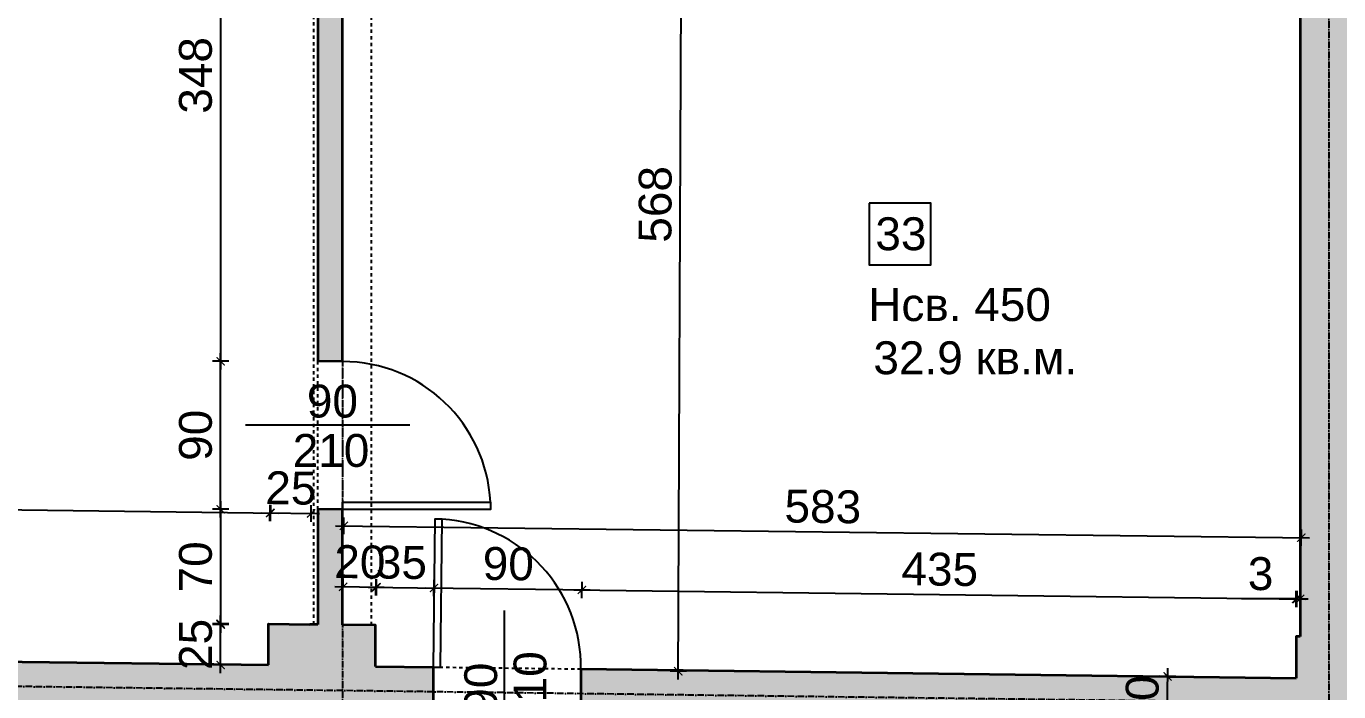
# Model space of a CAD drawing. Header units: inches. Extents: x -72385 to 39588, y -6525 to 66685.
# Drawn here: x -41917 to -41119, y 16374 to 16779 of the extents above; entities that cross this region are included whole.
import ezdxf

# ---------------------------------------------------------------- set-up
doc = ezdxf.new("R2010")
doc.units = ezdxf.units.IN
doc.header["$MEASUREMENT"] = 0
doc.linetypes.add('DashDot', pattern=[0.6, 0.4, -0.1, 0, -0.1])
doc.linetypes.add('Hidden', pattern=[0.4, 0.2, -0.2])
for name, color, linetype, lineweight in [('Врати', 251, 'Continuous', 25), ('Надписи Hсв', 252, 'Continuous', 25), ('Надписи врати', 252, 'Continuous', 25), ('Надписи коти вътрешни', 252, 'Continuous', 25), ('Надписи номера на пом.', 252, 'Continuous', 25), ('Надписи площ', 252, 'Continuous', 25), ('Оси', 252, 'DashDot', 25), ('Пунктир', 253, 'Hidden', 25), ('Разрезни линии', 7, 'Continuous', 35), ('Щрих стени', 254, 'Continuous', 25)]:
    doc.layers.add(name, color=color, linetype=linetype, lineweight=lineweight)
doc.styles.add('Arial Regular', font='arial.ttf')
doc.styles.get("Standard").update_dxf_attribs({"font": 'arial.ttf'})
doc.dimstyles.new('Annotative', dxfattribs={"dimscale": 0, "dimtxt": 20, "dimasz": 5, "dimexe": 5, "dimexo": 5, "dimgap": 5, "dimtad": 1, "dimdec": 0, "dimzin": 0, "dimdsep": 46, "dimtxsty": 'Standard', "dimblk": 'ARCHTICK', "dimcen": 5, "dimdle": 5, "dimadec": 0, "dimazin": 0, "dimtfac": 1, "dimtdec": 0, "dimtofl": 0, "dimtmove": 0, "dimatfit": 3, "dimldrblk": 'ARCHTICK', "dimfxl": 5, "dimfxlon": 1, "dimtolj": 1, "dimtzin": 0, "dimarcsym": 1})

# ---------------------------------------------------------------- blocks, each defined once
blk = doc.blocks.new('_ArchTick')
at = {"color": 0, "linetype": 'ByBlock', "const_width": 0.15}
blk.add_lwpolyline([(-0.5, -0.5), (0.5, 0.5)], dxfattribs=at)
blk = doc.blocks.new('*D1133')
at = {"layer": 'Defpoints', "color": 0, "ltscale": 50, "transparency": 16777216}
for p in [(-41768.66, 16483.09), (-42304.84, 16397.48), (-41769.84, 16390.66)]:
    blk.add_point(p, dxfattribs=at)
at = {"layer": 'Надписи коти вътрешни', "color": 0, "lineweight": -2, "ltscale": 50, "transparency": 16777216}
for p, q in [((-42308.66, 16489.96), (-41763.66, 16483.02)), ((-42303.72, 16484.9), (-42303.6, 16494.9)), ((-41768.72, 16478.09), (-41768.6, 16488.09))]:
    blk.add_line(p, q, dxfattribs=at)
at = {"layer": 'Надписи коти вътрешни', "color": 0, "lineweight": -2, "ltscale": 50, "transparency": 16777216, "xscale": 5, "yscale": 5, "zscale": 5}
for p, rotation in [((-42303.66, 16489.9), 179.270628652547), ((-41768.66, 16483.09), 359.270628652547)]:
    blk.add_blockref('_ArchTick', p, dxfattribs=dict(at, rotation=rotation))
at = {"layer": 'Надписи коти вътрешни', "color": 0, "ltscale": 50, "transparency": 16777216, "insert": (-42035.97, 16501.71), "char_height": 20, "attachment_point": 5, "rotation": 359.27063}
blk.add_mtext('\\A1;535', dxfattribs=at)
blk = doc.blocks.new('*D1134')
at = {"layer": 'Defpoints', "color": 0, "ltscale": 50, "transparency": 16777216}
for p in [(-41743.98, 16482.77), (-41769.84, 16415.67), (-41744.84, 16415.35)]:
    blk.add_point(p, dxfattribs=at)
at = {"layer": 'Надписи коти вътрешни', "color": 0, "lineweight": -2, "ltscale": 50, "transparency": 16777216}
for p, q in [((-41773.98, 16483.15), (-41738.98, 16482.71)), ((-41769.04, 16478.09), (-41768.92, 16488.09)), ((-41744.04, 16477.77), (-41743.92, 16487.77))]:
    blk.add_line(p, q, dxfattribs=at)
at = {"layer": 'Надписи коти вътрешни', "color": 0, "lineweight": -2, "ltscale": 50, "transparency": 16777216, "xscale": 5, "yscale": 5, "zscale": 5}
for p, rotation in [((-41768.98, 16483.09), 179.2706286525377), ((-41743.98, 16482.77), 359.2706286525377)]:
    blk.add_blockref('_ArchTick', p, dxfattribs=dict(at, rotation=rotation))
at = {"layer": 'Надписи коти вътрешни', "color": 0, "ltscale": 50, "transparency": 16777216, "insert": (-41756.29, 16498.14), "char_height": 20, "attachment_point": 5, "rotation": 359.27063}
blk.add_mtext('\\A1;25', dxfattribs=at)
blk = doc.blocks.new('*D1135')
at = {"layer": 'Defpoints', "color": 0, "ltscale": 50, "transparency": 16777216}
for p in [(-41799.03, 16415.67), (-41769.84, 16415.67), (-41769.84, 16390.66)]:
    blk.add_point(p, dxfattribs=at)
at = {"layer": 'Надписи коти вътрешни', "color": 0, "lineweight": -2, "ltscale": 50, "transparency": 16777216}
for p, q in [((-41799.03, 16385.66), (-41799.03, 16420.67)), ((-41794.03, 16415.67), (-41804.03, 16415.67)), ((-41794.03, 16390.66), (-41804.03, 16390.66))]:
    blk.add_line(p, q, dxfattribs=at)
at = {"layer": 'Надписи коти вътрешни', "color": 0, "lineweight": -2, "ltscale": 50, "transparency": 16777216, "xscale": 5, "yscale": 5, "zscale": 5}
for p, rotation in [((-41799.03, 16415.67), 90), ((-41799.03, 16390.66), 270)]:
    blk.add_blockref('_ArchTick', p, dxfattribs=dict(at, rotation=rotation))
at = {"layer": 'Надписи коти вътрешни', "color": 0, "ltscale": 50, "transparency": 16777216, "insert": (-41814.24, 16403.17), "char_height": 20, "attachment_point": 5, "rotation": 90}
blk.add_mtext('\\A1;25', dxfattribs=at)
blk = doc.blocks.new('*D1136')
at = {"layer": 'Defpoints', "color": 0, "ltscale": 50, "transparency": 16777216}
for p in [(-41739.84, 16485.29), (-41799.03, 16415.28), (-41739.84, 16415.28)]:
    blk.add_point(p, dxfattribs=at)
at = {"layer": 'Надписи коти вътрешни', "color": 0, "lineweight": -2, "ltscale": 50, "transparency": 16777216}
for p, q in [((-41799.03, 16490.29), (-41799.03, 16410.28)), ((-41794.03, 16485.29), (-41804.03, 16485.29)), ((-41794.03, 16415.28), (-41804.03, 16415.28))]:
    blk.add_line(p, q, dxfattribs=at)
at = {"layer": 'Надписи коти вътрешни', "color": 0, "lineweight": -2, "ltscale": 50, "transparency": 16777216, "xscale": 5, "yscale": 5, "zscale": 5}
for p, rotation in [((-41799.03, 16485.29), 90), ((-41799.03, 16415.28), 270)]:
    blk.add_blockref('_ArchTick', p, dxfattribs=dict(at, rotation=rotation))
at = {"layer": 'Надписи коти вътрешни', "color": 0, "ltscale": 50, "transparency": 16777216, "insert": (-41814.24, 16450.29), "char_height": 20, "attachment_point": 5, "rotation": 90}
blk.add_mtext('\\A1;70', dxfattribs=at)
blk = doc.blocks.new('*D1137')
at = {"layer": 'Defpoints', "color": 0, "ltscale": 50, "transparency": 16777216}
for p in [(-41799.03, 16575.3), (-41739.84, 16575.3), (-41739.84, 16485.29)]:
    blk.add_point(p, dxfattribs=at)
at = {"layer": 'Надписи коти вътрешни', "color": 0, "lineweight": -2, "ltscale": 50, "transparency": 16777216}
for p, q in [((-41799.03, 16480.29), (-41799.03, 16580.3)), ((-41794.03, 16575.3), (-41804.03, 16575.3)), ((-41794.03, 16485.29), (-41804.03, 16485.29))]:
    blk.add_line(p, q, dxfattribs=at)
at = {"layer": 'Надписи коти вътрешни', "color": 0, "lineweight": -2, "ltscale": 50, "transparency": 16777216, "xscale": 5, "yscale": 5, "zscale": 5}
for p, rotation in [((-41799.03, 16575.3), 90), ((-41799.03, 16485.29), 270)]:
    blk.add_blockref('_ArchTick', p, dxfattribs=dict(at, rotation=rotation))
at = {"layer": 'Надписи коти вътрешни', "color": 0, "ltscale": 50, "transparency": 16777216, "insert": (-41814.24, 16530.29), "char_height": 20, "attachment_point": 5, "rotation": 90}
blk.add_mtext('\\A1;90', dxfattribs=at)
blk = doc.blocks.new('*D1138')
at = {"layer": 'Defpoints', "color": 0, "ltscale": 50, "transparency": 16777216}
for p in [(-41739.84, 16922.83), (-41799.03, 16575.3), (-41739.84, 16575.3)]:
    blk.add_point(p, dxfattribs=at)
at = {"layer": 'Надписи коти вътрешни', "color": 0, "lineweight": -2, "ltscale": 50, "transparency": 16777216}
for p, q in [((-41799.03, 16927.83), (-41799.03, 16570.3)), ((-41794.03, 16922.83), (-41804.03, 16922.83)), ((-41794.03, 16575.3), (-41804.03, 16575.3))]:
    blk.add_line(p, q, dxfattribs=at)
at = {"layer": 'Надписи коти вътрешни', "color": 0, "lineweight": -2, "ltscale": 50, "transparency": 16777216, "xscale": 5, "yscale": 5, "zscale": 5}
for p, rotation in [((-41799.03, 16922.83), 90), ((-41799.03, 16575.3), 270)]:
    blk.add_blockref('_ArchTick', p, dxfattribs=dict(at, rotation=rotation))
at = {"layer": 'Надписи коти вътрешни', "color": 0, "ltscale": 50, "transparency": 16777216, "insert": (-41814.25, 16749.06), "char_height": 20, "attachment_point": 5, "rotation": 90}
blk.add_mtext('\\A1;348', dxfattribs=at)
blk = doc.blocks.new('*D1156')
at = {"layer": 'Defpoints', "color": 0, "ltscale": 50, "transparency": 16777216}
for p in [(-41724.54, 16438.16), (-41724.84, 16415.09), (-41704.84, 16414.84)]:
    blk.add_point(p, dxfattribs=at)
at = {"layer": 'Надписи коти вътрешни', "color": 0, "lineweight": -2, "ltscale": 50, "transparency": 16777216}
for p, q in [((-41724.61, 16433.16), (-41724.48, 16443.16)), ((-41704.61, 16432.91), (-41704.48, 16442.91)), ((-41699.54, 16437.84), (-41729.54, 16438.23))]:
    blk.add_line(p, q, dxfattribs=at)
at = {"layer": 'Надписи коти вътрешни', "color": 0, "lineweight": -2, "ltscale": 50, "transparency": 16777216, "xscale": 5, "yscale": 5, "zscale": 5}
for p, rotation in [((-41724.54, 16438.16), 179.2706286525463), ((-41704.54, 16437.91), 359.2706286525462)]:
    blk.add_blockref('_ArchTick', p, dxfattribs=dict(at, rotation=rotation))
at = {"layer": 'Надписи коти вътрешни', "color": 0, "ltscale": 50, "transparency": 16777216, "insert": (-41714.35, 16453.24), "char_height": 20, "attachment_point": 5, "rotation": 359.27063}
blk.add_mtext('\\A1;20', dxfattribs=at)
blk = doc.blocks.new('*D1157')
at = {"layer": 'Defpoints', "color": 0, "ltscale": 50, "transparency": 16777216}
for p in [(-41669.23, 16437.46), (-41704.84, 16389.84), (-41669.84, 16389.39)]:
    blk.add_point(p, dxfattribs=at)
at = {"layer": 'Надписи коти вътрешни', "color": 0, "lineweight": -2, "ltscale": 50, "transparency": 16777216}
for p, q in [((-41704.29, 16432.9), (-41704.16, 16442.9)), ((-41669.29, 16432.46), (-41669.16, 16442.46)), ((-41709.22, 16437.97), (-41664.23, 16437.39))]:
    blk.add_line(p, q, dxfattribs=at)
at = {"layer": 'Надписи коти вътрешни', "color": 0, "lineweight": -2, "ltscale": 50, "transparency": 16777216, "xscale": 5, "yscale": 5, "zscale": 5}
for p, rotation in [((-41704.23, 16437.9), 179.2706286525403), ((-41669.23, 16437.46), 359.2706286525403)]:
    blk.add_blockref('_ArchTick', p, dxfattribs=dict(at, rotation=rotation))
at = {"layer": 'Надписи коти вътрешни', "color": 0, "ltscale": 50, "transparency": 16777216, "insert": (-41689.03, 16452.93), "char_height": 20, "attachment_point": 5, "rotation": 359.27063}
blk.add_mtext('\\A1;35', dxfattribs=at)
blk = doc.blocks.new('*D1158')
at = {"layer": 'Defpoints', "color": 0, "ltscale": 50, "transparency": 16777216}
for p in [(-41579.23, 16436.31), (-41669.84, 16389.39), (-41579.84, 16388.25)]:
    blk.add_point(p, dxfattribs=at)
at = {"layer": 'Надписи коти вътрешни', "color": 0, "lineweight": -2, "ltscale": 50, "transparency": 16777216}
for p, q in [((-41669.29, 16432.46), (-41669.16, 16442.46)), ((-41579.29, 16431.31), (-41579.16, 16441.31)), ((-41674.22, 16437.52), (-41574.23, 16436.25))]:
    blk.add_line(p, q, dxfattribs=at)
at = {"layer": 'Надписи коти вътрешни', "color": 0, "lineweight": -2, "ltscale": 50, "transparency": 16777216, "xscale": 5, "yscale": 5, "zscale": 5}
for p, rotation in [((-41669.23, 16437.46), 179.2706286522753), ((-41579.23, 16436.31), 359.2706286522753)]:
    blk.add_blockref('_ArchTick', p, dxfattribs=dict(at, rotation=rotation))
at = {"layer": 'Надписи коти вътрешни', "color": 0, "ltscale": 50, "transparency": 16777216, "insert": (-41624.03, 16452.1), "char_height": 20, "attachment_point": 5, "rotation": 359.27063}
blk.add_mtext('\\A1;90', dxfattribs=at)
blk = doc.blocks.new('*D1159')
at = {"layer": 'Defpoints', "color": 0, "ltscale": 50, "transparency": 16777216}
for p in [(-41144.23, 16430.77), (-41579.84, 16388.25), (-41144.84, 16382.71)]:
    blk.add_point(p, dxfattribs=at)
at = {"layer": 'Надписи коти вътрешни', "color": 0, "lineweight": -2, "ltscale": 50, "transparency": 16777216}
for p, q in [((-41579.29, 16431.31), (-41579.16, 16441.31)), ((-41584.22, 16436.38), (-41139.23, 16430.71)), ((-41144.29, 16425.77), (-41144.16, 16435.77))]:
    blk.add_line(p, q, dxfattribs=at)
at = {"layer": 'Надписи коти вътрешни', "color": 0, "lineweight": -2, "ltscale": 50, "transparency": 16777216, "xscale": 5, "yscale": 5, "zscale": 5}
for p, rotation in [((-41579.23, 16436.31), 179.2706286525477), ((-41144.23, 16430.77), 359.2706286525477)]:
    blk.add_blockref('_ArchTick', p, dxfattribs=dict(at, rotation=rotation))
at = {"layer": 'Надписи коти вътрешни', "color": 0, "ltscale": 50, "transparency": 16777216, "insert": (-41361.53, 16448.76), "char_height": 20, "attachment_point": 5, "rotation": 359.27063}
blk.add_mtext('\\A1;435', dxfattribs=at)
blk = doc.blocks.new('*D4497')
at = {"layer": 'Defpoints', "color": 0, "ltscale": 50, "transparency": 16777216}
for p in [(-41144.84, 16430.83), (-41144.84, 16407.96), (-41142.34, 16407.93)]:
    blk.add_point(p, dxfattribs=at)
at = {"layer": 'Надписи коти вътрешни', "color": 0, "lineweight": -2, "ltscale": 50, "transparency": 16777216}
for p, q in [((-41144.84, 16425.83), (-41144.84, 16435.83)), ((-41142.34, 16425.83), (-41142.34, 16435.83)), ((-41144.84, 16430.83), (-41177.93, 16430.83)), ((-41142.34, 16430.83), (-41137.34, 16430.83))]:
    blk.add_line(p, q, dxfattribs=at)
at = {"layer": 'Надписи коти вътрешни', "color": 0, "lineweight": -2, "ltscale": 50, "transparency": 16777216, "xscale": 5, "yscale": 5, "zscale": 5}
blk.add_blockref('_ArchTick', (-41144.84, 16430.83), dxfattribs=at)
at = {"layer": 'Надписи коти вътрешни', "color": 0, "lineweight": -2, "ltscale": 50, "transparency": 16777216, "xscale": 5, "yscale": 5, "zscale": 5, "rotation": 180}
blk.add_blockref('_ArchTick', (-41142.34, 16430.83), dxfattribs=at)
at = {"layer": 'Надписи коти вътрешни', "color": 0, "ltscale": 50, "transparency": 16777216, "insert": (-41166.39, 16446.05), "char_height": 20, "attachment_point": 5}
blk.add_mtext('\\A1;3', dxfattribs=at)
blk = doc.blocks.new('*D1160')
at = {"layer": 'Defpoints', "color": 0, "ltscale": 50, "transparency": 16777216}
for p in [(-41141.6, 16468.08), (-41724.84, 16415.09), (-41142.34, 16407.93)]:
    blk.add_point(p, dxfattribs=at)
at = {"layer": 'Надписи коти вътрешни', "color": 0, "lineweight": -2, "ltscale": 50, "transparency": 16777216}
for p, q in [((-41724.16, 16470.24), (-41724.04, 16480.24)), ((-41729.1, 16475.3), (-41136.6, 16468.02)), ((-41141.66, 16463.08), (-41141.54, 16473.08))]:
    blk.add_line(p, q, dxfattribs=at)
at = {"layer": 'Надписи коти вътрешни', "color": 0, "lineweight": -2, "ltscale": 50, "transparency": 16777216, "xscale": 5, "yscale": 5, "zscale": 5}
for p, rotation in [((-41724.1, 16475.24), 179.2956688779262), ((-41141.6, 16468.08), 359.2956688779262)]:
    blk.add_blockref('_ArchTick', p, dxfattribs=dict(at, rotation=rotation))
at = {"layer": 'Надписи коти вътрешни', "color": 0, "ltscale": 50, "transparency": 16777216, "insert": (-41432.66, 16486.88), "char_height": 20, "attachment_point": 5, "rotation": 359.29567}
blk.add_mtext('\\A1;583', dxfattribs=at)
blk = doc.blocks.new('*D1161')
at = {"layer": 'Defpoints', "color": 0, "ltscale": 50, "transparency": 16777216}
for p in [(-41518.14, 16954.37), (-41442.15, 16954.04), (-41444.65, 16386.52)]:
    blk.add_point(p, dxfattribs=at)
at = {"layer": 'Надписи коти вътрешни', "color": 0, "lineweight": -2, "ltscale": 50, "transparency": 16777216}
for p, q in [((-41520.66, 16381.86), (-41518.12, 16959.37)), ((-41513.14, 16954.35), (-41523.14, 16954.4)), ((-41515.64, 16386.84), (-41525.64, 16386.88))]:
    blk.add_line(p, q, dxfattribs=at)
at = {"layer": 'Надписи коти вътрешни', "color": 0, "lineweight": -2, "ltscale": 50, "transparency": 16777216, "xscale": 5, "yscale": 5, "zscale": 5}
for p, rotation in [((-41518.14, 16954.37), 89.74760361467345), ((-41520.64, 16386.86), 269.7476036146735)]:
    blk.add_blockref('_ArchTick', p, dxfattribs=dict(at, rotation=rotation))
at = {"layer": 'Надписи коти вътрешни', "color": 0, "ltscale": 50, "transparency": 16777216, "insert": (-41534.6, 16670.68), "char_height": 20, "attachment_point": 5, "rotation": 89.7476}
blk.add_mtext('\\A1;568', dxfattribs=at)
blk = doc.blocks.new('*D7769')
at = {"layer": 'Defpoints', "color": 0, "ltscale": 10, "transparency": 16777216}
for p in [(-41222.97, 16383.7), (-41202.91, 16383.45), (-41203.29, 16353.45)]:
    blk.add_point(p, dxfattribs=at)
at = {"layer": 'Надписи коти вътрешни', "color": 0, "lineweight": -2, "ltscale": 10, "transparency": 16777216}
for p, q in [((-41223.41, 16348.71), (-41222.9, 16388.7)), ((-41217.97, 16383.64), (-41227.97, 16383.77)), ((-41218.35, 16353.64), (-41228.35, 16353.77))]:
    blk.add_line(p, q, dxfattribs=at)
at = {"layer": 'Надписи коти вътрешни', "color": 0, "lineweight": -2, "ltscale": 10, "transparency": 16777216, "xscale": 5, "yscale": 5, "zscale": 5}
for p, rotation in [((-41222.97, 16383.7), 89.27062865256313), ((-41223.35, 16353.7), 269.2706286525631)]:
    blk.add_blockref('_ArchTick', p, dxfattribs=dict(at, rotation=rotation))
at = {"layer": 'Надписи коти вътрешни', "color": 0, "ltscale": 10, "transparency": 16777216, "insert": (-41238.38, 16368.9), "char_height": 20, "attachment_point": 5, "rotation": 89.27063}
blk.add_mtext('\\A1;30', dxfattribs=at)

msp = doc.modelspace()

# ---------------------------------------------------------------- hatches: boundary and pattern name
at = {"layer": 'Щрих стени', "ltscale": 10}
h = msp.add_hatch(color=256, dxfattribs=at)
h.dxf.hatch_style = 1
h.paths.add_polyline_path([(-42607.34, 17003.88), (-42642.34, 17004.32), (-42642.34, 16969.32), (-42607.34, 16968.87)])
h.paths.add_polyline_path([(-42307.34, 17000.06), (-42342.34, 17000.5), (-42342.34, 16930.5), (-42307.34, 16930.05)])
h.paths.add_polyline_path([(-42007.34, 16996.24), (-42042.34, 16996.68), (-42042.34, 16961.68), (-42007.34, 16961.23)])
h.paths.add_polyline_path([(-41669.84, 16389.39), (-41704.84, 16389.84), (-41704.84, 16414.84), (-41724.84, 16415.09), (-41724.84, 16485.1), (-41739.84, 16485.29), (-41739.84, 16415.28), (-41744.84, 16415.35), (-41769.84, 16415.67), (-41769.84, 16390.66), (-42304.84, 16397.48), (-42304.84, 16422.48), (-42344.84, 16422.99), (-42344.84, 16397.98), (-42534.84, 16400.4), (-42534.84, 16370.4), (-42344.84, 16367.98), (-42344.84, 16342.98), (-42304.84, 16342.47), (-42304.84, 16367.47), (-41744.84, 16360.34), (-41744.84, 16335.34), (-41704.84, 16334.83), (-41704.84, 16359.83), (-41669.84, 16359.39)])
h.paths.add_polyline_path([(-41707.34, 16992.42), (-41742.34, 16992.86), (-41742.34, 16922.86), (-41739.84, 16922.83), (-41739.84, 16575.3), (-41724.84, 16575.11), (-41724.84, 16922.63), (-41707.34, 16922.41)])
h.paths.add_polyline_path([(-41407.34, 16988.6), (-41442.34, 16989.04), (-41442.34, 16954.04), (-41407.34, 16953.6)])
h.paths.add_polyline_path([(-41112.34, 16949.84), (-40882.34, 16946.91), (-40882.34, 16966.91), (-40907.34, 16967.23), (-40907.34, 16982.23), (-41142.34, 16985.22), (-41142.34, 16407.93), (-41144.84, 16407.96), (-41144.84, 16382.71), (-41579.84, 16388.25), (-41579.84, 16358.24), (-41144.84, 16352.71), (-41144.84, 16327.96), (-41104.84, 16327.45), (-41104.84, 16352.2), (-40962.34, 16350.38), (-40962.34, 15907.85), (-40932.34, 15907.46), (-40932.34, 16757.53), (-40917.34, 16757.34), (-40917.34, 16787.34), (-40962.34, 16787.92), (-40962.34, 16380.38), (-41104.84, 16382.2), (-41104.84, 16407.46), (-41112.34, 16407.55), (-41112.34, 16759.82), (-41102.34, 16759.7), (-41102.34, 16789.7), (-41112.34, 16789.83)])
h.paths.add_polyline_path([(-40222.34, 16973.51), (-40717.34, 16979.81), (-40717.34, 16964.81), (-40742.34, 16965.13), (-40742.34, 16945.13), (-40692.34, 16944.49), (-40692.34, 16939.49), (-40662.34, 16939.11), (-40662.34, 16944.11), (-40257.34, 16938.96), (-40257.34, 16638.93), (-40222.34, 16638.49)])
h.paths.add_polyline_path([(-40662.34, 16809.1), (-40692.34, 16809.48), (-40692.34, 16784.48), (-40817.34, 16786.07), (-40817.34, 16756.07), (-40452.34, 16751.42), (-40452.34, 15916.35), (-40422.34, 15915.97), (-40422.34, 16781.04), (-40662.34, 16784.1)])
h.paths.add_polyline_path([(-40634.84, 16383.72), (-40724.84, 16384.86), (-40724.84, 16339.86), (-40634.84, 16338.71)], flags=17)
h.paths.add_polyline_path([(-40857.34, 15781.5), (-40932.34, 15782.45), (-40932.34, 15807.46), (-40962.34, 15807.84), (-40962.34, 15782.84), (-40987.34, 15783.15), (-40987.34, 15753.15), (-40857.34, 15751.5)])
h.paths.add_polyline_path([(-40222.34, 16498.47), (-40257.34, 16498.92), (-40257.34, 15773.86), (-40422.34, 15775.96), (-40422.34, 15815.96), (-40452.34, 15816.35), (-40452.34, 15776.34), (-40767.34, 15780.35), (-40767.34, 15750.35), (-40207.34, 15743.22), (-40207.34, 15763.22), (-40222.34, 15763.41)])

# ---------------------------------------------------------------- linework, layer by layer
at = {"layer": 'Врати', "ltscale": 50}
for points in [[(-41724.84, 16485.1), (-41724.84, 16489.6), (-41634.83, 16489.6), (-41634.83, 16485.1)], [(-41669.84, 16389.39), (-41665.34, 16389.33), (-41664.19, 16479.33), (-41668.69, 16479.39)]]:
    msp.add_lwpolyline(points, close=True, dxfattribs=at)
for centre, start, end in [((-41724.84, 16485.1), 2.86598, 90), ((-41669.84, 16389.39), 359.27063, 86.40464)]:
    msp.add_arc(centre, 90.01, start, end, dxfattribs=at)
at = {"layer": 'Надписи врати', "ltscale": 50}
for p, q in [((-41783.85, 16536.56), (-41683.85, 16536.56)), ((-41626.32, 16323.75), (-41626.32, 16423.75))]:
    msp.add_line(p, q, dxfattribs=at)
at = {"layer": 'Надписи номера на пом.', "ltscale": 50}
msp.add_lwpolyline([(-41404.59, 16671.49), (-41404.59, 16633.99), (-41367.09, 16633.99), (-41367.09, 16671.49)], close=True, dxfattribs=at)
at = {"layer": 'Оси', "ltscale": 10}
for p, q in [((-41724.84, 17375.17), (-41724.84, 14774.96)), ((-41124.84, 17367.53), (-41124.84, 14767.32)), ((-39839.84, 16351.09), (-52699.84, 16514.81))]:
    msp.add_line(p, q, dxfattribs=at)
at = {"layer": 'Пунктир', "ltscale": 10}
for p, q in [((-41742.34, 16415.32), (-41742.34, 16922.86)), ((-41707.34, 16414.87), (-41707.34, 16922.41)), ((-41739.84, 16485.29), (-41739.84, 16575.3)), ((-41724.84, 16575.11), (-41724.84, 16485.1)), ((-41669.84, 16389.39), (-41579.84, 16388.25))]:
    msp.add_line(p, q, dxfattribs=at)
at = {"layer": 'Разрезни линии', "ltscale": 50}
for p, q in [((-41142.34, 16985.22), (-41142.34, 16407.93)), ((-41739.84, 16922.83), (-41739.84, 16575.3)), ((-41724.84, 16575.11), (-41724.84, 16922.63)), ((-41724.84, 16575.11), (-41739.84, 16575.3)), ((-41724.84, 16485.1), (-41739.84, 16485.29)), ((-41739.84, 16485.29), (-41739.84, 16415.28)), ((-41724.84, 16415.09), (-41724.84, 16485.1)), ((-42304.84, 16397.48), (-41769.84, 16390.66)), ((-41704.84, 16389.84), (-41669.84, 16389.39)), ((-41669.84, 16389.39), (-41669.84, 16359.39)), ((-41579.84, 16388.25), (-41144.84, 16382.71)), ((-41579.84, 16388.25), (-41579.84, 16358.24))]:
    msp.add_line(p, q, dxfattribs=at)
for points in [[(-41769.84, 16390.66), (-41769.84, 16415.67), (-41744.84, 16415.35)], [(-41739.84, 16415.28), (-41744.84, 16415.35)], [(-41704.84, 16389.84), (-41704.84, 16414.84), (-41724.84, 16415.09)], [(-41142.34, 16407.93), (-41144.84, 16407.96), (-41144.84, 16382.71)]]:
    msp.add_lwpolyline(points, dxfattribs=at)

# ---------------------------------------------------------------- texts
at = {"layer": 'Надписи Hсв', "ltscale": 100, "insert": (-41405.06, 16619.74), "char_height": 20, "width": 180.4891, "attachment_point": 1, "style": 'Arial Regular'}
msp.add_mtext('\\pxt8;Hсв. 450', dxfattribs=at)
at = {"layer": 'Надписи врати', "ltscale": 100, "char_height": 20, "width": 180.4891, "attachment_point": 1, "style": 'Arial Regular'}
for s, insert in [('90', (-41746.57, 16561.08)), ('210', (-41755.19, 16531.08))]:
    msp.add_mtext(s, dxfattribs=dict(at, insert=insert))
at = {"layer": 'Надписи врати', "ltscale": 100, "char_height": 20, "width": 180.4891, "attachment_point": 1, "rotation": 90, "style": 'Arial Regular'}
for s, insert in [('210', (-41620.84, 16352.41)), ('90', (-41650.84, 16361.03))]:
    msp.add_mtext(s, dxfattribs=dict(at, insert=insert))
at = {"layer": 'Надписи номера на пом.', "ltscale": 100, "insert": (-41475.45, 16662.8), "char_height": 20, "width": 180.4891, "attachment_point": 1, "style": 'Arial Regular'}
msp.add_mtext('\\pxqc;33', dxfattribs=at)
at = {"layer": 'Надписи площ', "ltscale": 100, "insert": (-41401.93, 16587.42), "char_height": 20, "width": 180.4891, "attachment_point": 1, "style": 'Arial Regular'}
msp.add_mtext('32.9 кв.м.', dxfattribs=at)

# ---------------------------------------------------------------- dimensions: what is measured, and where the dimension line sits
at = {"layer": 'Надписи коти вътрешни', "ltscale": 50}
for p1, p2, distance, picture, middle in [((-41444.65, 16386.52), (-41442.15, 16954.04), 75.99, '*D1161', (-41534.6, 16670.68)), ((-42304.84, 16397.48), (-41769.84, 16390.66), 92.43, '*D1133', (-42035.97, 16501.71)), ((-41724.84, 16415.09), (-41142.34, 16407.93), 60.15, '*D1160', (-41432.66, 16486.88)), ((-41669.84, 16389.39), (-41579.84, 16388.25), 48.07, '*D1158', (-41624.03, 16452.1)), ((-41579.84, 16388.25), (-41144.84, 16382.71), 48.07, '*D1159', (-41361.53, 16448.76))]:
    dim = msp.add_aligned_dim(p1=p1, p2=p2, distance=distance, dimstyle='Annotative', override={"dimscale": 0, "dimtix": 0, "dimtofl": 0, "dimtmove": 0, "dimatfit": 3}, dxfattribs=at)
    dim.commit()
    dim.dimension.update_dxf_attribs({"geometry": picture, "text_midpoint": middle})
for base, p1, p2, picture, middle in [((-41799.03, 16575.3), (-41739.84, 16922.83), (-41739.84, 16575.3), '*D1138', (-41814.25, 16749.06)), ((-41799.03, 16575.3), (-41739.84, 16485.29), (-41739.84, 16575.3), '*D1137', (-41814.24, 16530.29)), ((-41799.03, 16415.28), (-41739.84, 16485.29), (-41739.84, 16415.28), '*D1136', (-41814.24, 16450.29))]:
    dim = msp.add_linear_dim(base=base, p1=p1, p2=p2, angle=90, dimstyle='Annotative', override={"dimscale": 0, "dimtix": 0, "dimtofl": 0, "dimtmove": 0, "dimatfit": 3}, dxfattribs=at)
    dim.commit()
    dim.dimension.update_dxf_attribs({"geometry": picture, "text_midpoint": middle})
for base, p1, p2, angle, picture, middle, dimtype in [((-41743.98, 16482.77), (-41769.84, 16415.67), (-41744.84, 16415.35), 359.27063, '*D1134', (-41756.48, 16482.93), 129), ((-41724.54, 16438.16), (-41704.84, 16414.84), (-41724.84, 16415.09), 179.27063, '*D1156', (-41714.54, 16438.03), 129), ((-41669.23, 16437.46), (-41704.84, 16389.84), (-41669.84, 16389.39), 359.27063, '*D1157', (-41689.23, 16437.71), 129), ((-41799.03, 16415.67), (-41769.84, 16390.66), (-41769.84, 16415.67), 90, '*D1135', (-41799.03, 16403.17), 128)]:
    dim = msp.add_linear_dim(base=base, p1=p1, p2=p2, angle=angle, dimstyle='Annotative', override={"dimscale": 0, "dimtix": 0, "dimtofl": 0, "dimtmove": 0, "dimatfit": 3}, dxfattribs=at)
    dim.commit()
    dim.dimension.update_dxf_attribs({"geometry": picture, "text_midpoint": middle, "dimtype": dimtype})
dim = msp.add_linear_dim(base=(-41144.83731907, 16430.83228621), p1=(-41142.33731907, 16407.93252536), p2=(-41144.83731907, 16407.96435191), dimstyle='Annotative', override={"dimscale": 0, "dimtix": 0, "dimtofl": 0, "dimtmove": 0, "dimatfit": 3}, dxfattribs=at)
dim.commit()
dim.dimension.update_dxf_attribs({"geometry": '*D4497', "text_midpoint": (-41166.38575018, 16446.05056724)})
at = {"layer": 'Надписи коти вътрешни', "ltscale": 10}
dim = msp.add_linear_dim(base=(-41222.97, 16383.7), p1=(-41203.29, 16353.45), p2=(-41202.91, 16383.45), angle=89.27063, dimstyle='Annotative', override={"dimscale": 0, "dimtix": 0, "dimtofl": 0, "dimtmove": 0, "dimatfit": 3}, dxfattribs=at)
dim.commit()
dim.dimension.update_dxf_attribs({"geometry": '*D7769', "text_midpoint": (-41223.16, 16368.7), "dimtype": 129})

doc.saveas('drawing.dxf')
